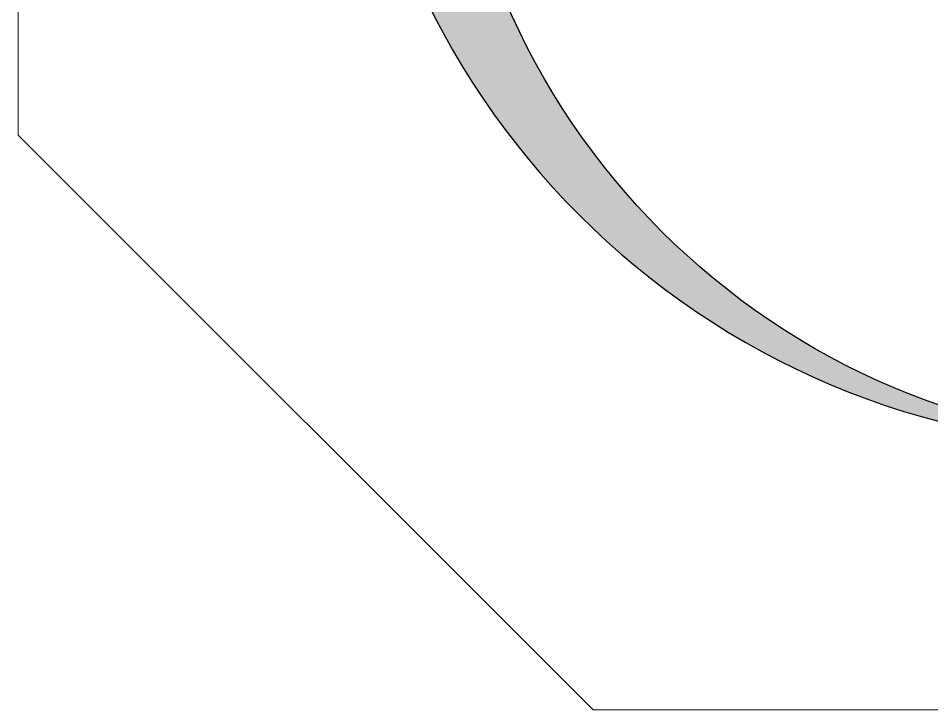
# Model space of a CAD drawing. Header units: millimetres. Extents: x -661.7 to -611.7, y -43.4 to 6.6.
# Drawn here: x -661.74 to -642.67, y -43.44 to -29 of the extents above; entities that cross this region are included whole.
import ezdxf

# ---------------------------------------------------------------- set-up
doc = ezdxf.new("R2010")
doc.units = ezdxf.units.MM
doc.header["$MEASUREMENT"] = 0
doc.layers.add('Layer 1', color=7, linetype='Continuous')

msp = doc.modelspace()

# ---------------------------------------------------------------- hatches: boundary and pattern name
at = {"layer": 'Layer 1', "true_color": 0x201e1e}
h = msp.add_hatch(color=250, dxfattribs=at)
edge = h.paths.add_edge_path()
edge.add_spline(control_points=[(-652.4869, -19.6005), (-652.6852, -20.5823), (-652.7894, -21.5983), (-652.7894, -22.6386), (-652.7894, -31.0771), (-645.9486, -37.9179), (-637.51, -37.9179), (-637.4375, -37.9179), (-637.3653, -37.9162), (-637.293, -37.9152), (-637.6408, -37.937), (-637.9912, -37.9494), (-638.3445, -37.9494), (-647.4663, -37.9494), (-654.8609, -30.5548), (-654.8609, -21.4331), (-654.8609, -20.5824), (-654.7965, -19.7469), (-654.6724, -18.9309), (-654.6018, -19.1911), (-654.4667, -19.4312), (-654.2602, -19.6111), (-653.8859, -19.9373), (-653.3138, -20.0605), (-652.8514, -19.8595), (-652.7104, -19.7982), (-652.5877, -19.7088), (-652.4869, -19.6005)], knot_values=[0, 0, 0, 0, 0.1111111, 0.1111111, 0.1111111, 0.2222222, 0.2222222, 0.2222222, 0.3333333, 0.3333333, 0.3333333, 0.4444444, 0.4444444, 0.4444444, 0.5555556, 0.5555556, 0.5555556, 0.6666667, 0.6666667, 0.6666667, 0.7777778, 0.7777778, 0.7777778, 0.8888889, 0.8888889, 0.8888889, 1, 1, 1, 1], degree=3, periodic=1)

# ---------------------------------------------------------------- linework, layer by layer
at = {"layer": 'Layer 1', "color": 250, "lineweight": 18}
msp.add_open_spline([(-649.7355, 6.5615), (-649.7355, 6.5615), (-623.7355, 6.5615), (-623.7355, 6.5615), (-623.7355, 6.5615), (-611.7355, -5.4385), (-611.7355, -5.4385), (-611.7355, -5.4385), (-611.7355, -31.4385), (-611.7355, -31.4385), (-611.7355, -31.4385), (-623.7355, -43.4385), (-623.7355, -43.4385), (-623.7355, -43.4385), (-649.7355, -43.4385), (-649.7355, -43.4385), (-649.7355, -43.4385), (-661.7355, -31.4385), (-661.7355, -31.4385), (-661.7355, -31.4385), (-661.7355, -5.4385), (-661.7355, -5.4385), (-661.7355, -5.4385), (-649.7355, 6.5615), (-649.7355, 6.5615)], degree=3, knots=[0, 0, 0, 0, 0.125, 0.125, 0.125, 0.25, 0.25, 0.25, 0.375, 0.375, 0.375, 0.5, 0.5, 0.5, 0.625, 0.625, 0.625, 0.75, 0.75, 0.75, 0.875, 0.875, 0.875, 1, 1, 1, 1], dxfattribs=at)
at = {"layer": 'Layer 1', "color": 250}
msp.add_open_spline([(-652.4869, -19.6005), (-652.6852, -20.5823), (-652.7894, -21.5983), (-652.7894, -22.6386), (-652.7894, -31.0771), (-645.9486, -37.9179), (-637.51, -37.9179), (-637.4375, -37.9179), (-637.3653, -37.9162), (-637.293, -37.9152), (-637.6408, -37.937), (-637.9912, -37.9494), (-638.3445, -37.9494), (-647.4663, -37.9494), (-654.8609, -30.5548), (-654.8609, -21.4331), (-654.8609, -20.5824), (-654.7965, -19.7469), (-654.6724, -18.9309), (-654.6018, -19.1911), (-654.4667, -19.4312), (-654.2602, -19.6111), (-653.8859, -19.9373), (-653.3138, -20.0605), (-652.8514, -19.8595), (-652.7104, -19.7982), (-652.5877, -19.7088), (-652.4869, -19.6005)], degree=3, knots=[0, 0, 0, 0, 0.1111111, 0.1111111, 0.1111111, 0.2222222, 0.2222222, 0.2222222, 0.3333333, 0.3333333, 0.3333333, 0.4444444, 0.4444444, 0.4444444, 0.5555556, 0.5555556, 0.5555556, 0.6666667, 0.6666667, 0.6666667, 0.7777778, 0.7777778, 0.7777778, 0.8888889, 0.8888889, 0.8888889, 1, 1, 1, 1], dxfattribs=at)

doc.saveas('drawing.dxf')
